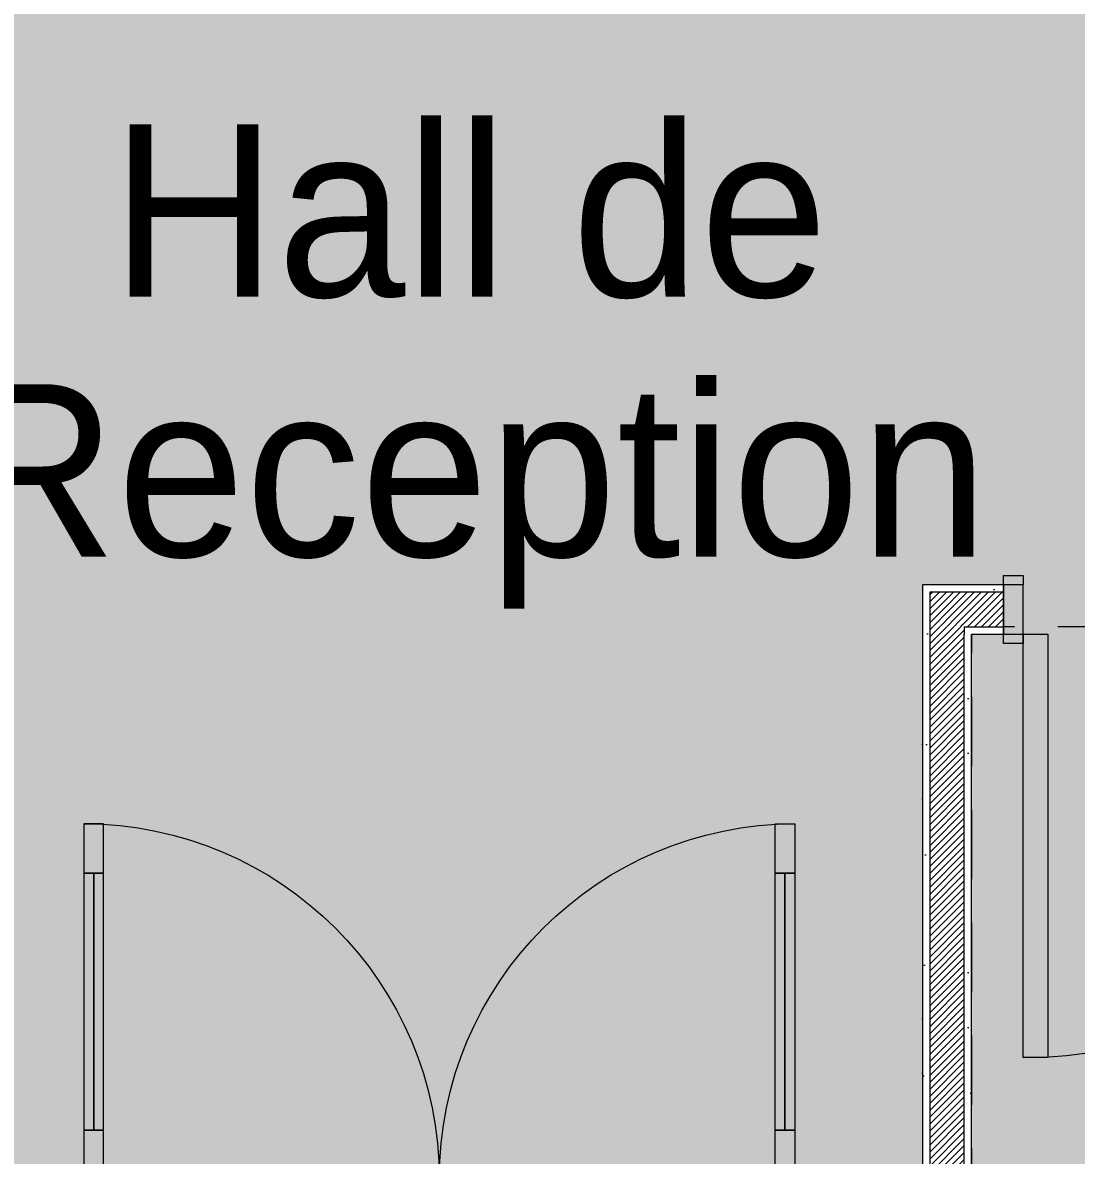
# Model space of a CAD drawing. Header units: millimetres. Extents: x 141848 to 1648660, y -821378 to -151356.
# Drawn here: x 449218 to 451358, y -259037 to -256737 of the extents above; entities that cross this region are included whole.
import ezdxf

# ---------------------------------------------------------------- set-up
doc = ezdxf.new("R2010")
doc.units = ezdxf.units.MM
doc.header["$MEASUREMENT"] = 0
doc.linetypes.add('Tirets', pattern=[229.305464, 141.111124, -88.19434])
doc.linetypes.add('Wipeout_Contour', pattern=[1000, 0, -1000])
for name, color, linetype in [('Cotations - 1_100', 7, 'Continuous'), ('Hachure', 7, 'Continuous'), ('Portes ARCHICAD', 7, 'Continuous'), ('Sols_ Dalles', 7, 'Continuous'), ('Structure - Murs extérieurs', 7, 'Continuous')]:
    doc.layers.add(name, color=color, linetype=linetype)
doc.styles.add('STYLE_GENERE_1', font='')
doc.styles.add('STYLE_GENERE_2', font='')
doc.styles.get('STYLE_GENERE_1').set_extended_font_data('Agency FB')
doc.styles.get('STYLE_GENERE_2').set_extended_font_data('Arial')
doc.dimstyles.new('STYLE_GENERE__2', dxfattribs={"dimtxt": 250, "dimasz": 190, "dimexe": 1.25, "dimexo": 0.625, "dimgap": 0, "dimtad": 1, "dimlfac": 0.001, "dimtxsty": 'STYLE_GENERE_2', "dimblk": 'ARROWHEAD_6', "dimblk1": 'ARROWHEAD_6', "dimblk2": 'ARROWHEAD_6', "dimcen": 2.5, "dimse1": 1, "dimse2": 1, "dimclrd": 7, "dimclre": 7, "dimclrt": 7, "dimazin": 3, "dimtfac": 1, "dimtmove": 0, "dimatfit": 3})
pattern_1 = [(45, (0, 175), (-55.684659, 55.684659), [0, -52.5, 0, -78.75]), (110, (175, 175), (74.000794, 26.934086), [0, -38.5, 0, -66.5])]
pattern_2 = [(45, (0, 0), (-7.07106781, 7.07106781), [])]

# ---------------------------------------------------------------- blocks, each defined once
blk = doc.blocks.new('Dalle_48_2', base_point=(437925.1, -253415.6))
at = {"layer": 'Sols_ Dalles', "linetype": 'Continuous', "lineweight": 0, "true_color": 0x393736}
blk.add_hatch(color=250, dxfattribs=at).paths.add_polyline_path([(437925.1, -253415.6), (437925.1, -256655.6), (440005.1, -256655.6), (440005.1, -257683.7), (437925.1, -257683.7), (437925.1, -261165.6), (449210.6, -261165.6), (449210.6, -259085.6), (450865.6, -259085.6), (450865.6, -261165.6), (462925.6, -261165.6), (462925.6, -253415.6)])
blk = doc.blocks.new('Porte 25_2')
at = {"layer": 'Portes ARCHICAD', "color": 7, "linetype": 'Continuous', "lineweight": 5}
for p, q in [((380, 0), (380, 860)), ((380, 860), (430, 860)), ((430, 860), (430, 0)), ((-470, 0), (-470, 19)), ((-470, 19), (-430, 19)), ((-430, 0), (-470, 0)), ((-430, 0), (-470, 0)), ((-470, 0), (-470, -100)), ((-470, 0), (-470, -15)), ((-470, 0), (-470, -15)), ((-430, 19), (-430, 0)), ((-430, -50), (-430, 0)), ((430, 0), (380, 0)), ((430, 19), (470, 19)), ((430, 0), (430, 19)), ((470, 0), (430, 0)), ((470, 0), (430, 0)), ((430, 0), (430, -50)), ((470, 19), (470, 0)), ((470, -100), (470, 0)), ((470, 0), (470, -15)), ((470, 0), (470, -15)), ((-470, -15), (-470, -85)), ((-470, -15), (-470, -85)), ((470, -15), (470, -85)), ((470, -15), (470, -85)), ((-430, -100), (-430, -50)), ((430, -50), (430, -100)), ((-470, -85), (-470, -100)), ((-470, -85), (-470, -100)), ((470, -85), (470, -100)), ((470, -85), (470, -100)), ((-470, -119), (-470, -100)), ((-470, -100), (-430, -100)), ((-470, -100), (-430, -100)), ((-430, -100), (-430, -119)), ((430, -100), (470, -100)), ((430, -119), (430, -100)), ((430, -100), (470, -100)), ((470, -100), (470, -119)), ((-430, -119), (-470, -119)), ((470, -119), (430, -119))]:
    blk.add_line(p, q, dxfattribs=at)
blk.add_arc((430, 0), 860, 90, 180, dxfattribs=at)
blk = doc.blocks.new('Mur_207_2', base_point=(451060.6, -257963.3))
at = {"color": 254, "linetype": 'Wipeout_Contour', "lineweight": 0, "ltscale": 1558710.619175769}
blk.add_wipeout([(451060.6, -257893.3), (451045.6, -257878.3), (451045.6, -257893.3)], dxfattribs=at).dxf.layer = 'Structure - Murs extérieurs'
at = {"color": 254, "linetype": 'Wipeout_Contour', "lineweight": 0, "ltscale": 1559058.562497383}
blk.add_wipeout([(451145.6, -257978.3), (451130.6, -257963.3), (451130.6, -257978.3)], dxfattribs=at).dxf.layer = 'Structure - Murs extérieurs'
at = {"layer": 'Structure - Murs extérieurs', "linetype": 'Continuous', "lineweight": 5, "true_color": 0x5f5f5f}
h = blk.add_hatch(dxfattribs=at)
h.set_pattern_fill('Enduit_0002', color=251, style=0, pattern_type=2)
h.set_pattern_definition(pattern_1)
h.paths.add_polyline_path([(451060.6, -257893.3), (451045.6, -257878.3), (451045.6, -257893.3)])
h = blk.add_hatch(dxfattribs=at)
h.set_pattern_fill('Enduit_0002', color=251, style=0, pattern_type=2)
h.set_pattern_definition(pattern_1)
h.paths.add_polyline_path([(451145.6, -257978.3), (451130.6, -257963.3), (451130.6, -257978.3)])
at = {"color": 254, "linetype": 'Wipeout_Contour', "lineweight": 0, "ltscale": 1558874.369680084}
blk.add_wipeout([(451130.6, -257963.3), (451060.6, -257893.3), (451060.6, -257963.3)], dxfattribs=at).dxf.layer = 'Structure - Murs extérieurs'
at = {"layer": 'Structure - Murs extérieurs', "linetype": 'Continuous', "lineweight": 5, "true_color": 0x5f5f5f}
h = blk.add_hatch(dxfattribs=at)
h.set_pattern_fill('Briques_terre_cuite__int_94', color=251, style=0, pattern_type=2)
h.set_pattern_definition(pattern_2)
h.paths.add_polyline_path([(451130.6, -257963.3), (451060.6, -257893.3), (451060.6, -257963.3)])
at = {"color": 254, "linetype": 'Wipeout_Contour', "lineweight": 0, "ltscale": 1558714.831440763}
blk.add_wipeout([(451045.6, -257878.3), (451060.6, -257893.3), (451060.6, -257878.3)], dxfattribs=at).dxf.layer = 'Structure - Murs extérieurs'
at = {"color": 254, "linetype": 'Wipeout_Contour', "lineweight": 0, "ltscale": 1559062.773495186}
blk.add_wipeout([(451130.6, -257963.3), (451145.6, -257978.3), (451145.6, -257963.3)], dxfattribs=at).dxf.layer = 'Structure - Murs extérieurs'
at = {"layer": 'Structure - Murs extérieurs', "linetype": 'Continuous', "lineweight": 5, "true_color": 0x5f5f5f}
h = blk.add_hatch(dxfattribs=at)
h.set_pattern_fill('Enduit_0002', color=251, style=0, pattern_type=2)
h.set_pattern_definition(pattern_1)
h.paths.add_polyline_path([(451045.6, -257878.3), (451060.6, -257893.3), (451060.6, -257878.3)])
h = blk.add_hatch(dxfattribs=at)
h.set_pattern_fill('Enduit_0002', color=251, style=0, pattern_type=2)
h.set_pattern_definition(pattern_1)
h.paths.add_polyline_path([(451130.6, -257963.3), (451145.6, -257978.3), (451145.6, -257963.3)])
at = {"layer": 'Structure - Murs extérieurs', "color": 7, "linetype": 'Continuous', "lineweight": 5, "flags": 128}
blk.add_lwpolyline([(451045.6, -257878.3), (451045.6, -257893.3)], dxfattribs=at)
at = {"color": 254, "linetype": 'Wipeout_Contour', "lineweight": 0, "ltscale": 2078569.642811696}
blk.add_wipeout([(451060.6, -257878.3), (451060.6, -257893.3), (451210.3, -257893.3), (451210.3, -257878.3)], dxfattribs=at).dxf.layer = 'Structure - Murs extérieurs'
at = {"color": 254, "linetype": 'Wipeout_Contour', "lineweight": 0, "ltscale": 2078885.970874936}
blk.add_wipeout([(451145.6, -257963.3), (451145.6, -257978.3), (451210.3, -257978.3), (451210.3, -257963.3)], dxfattribs=at).dxf.layer = 'Structure - Murs extérieurs'
at = {"layer": 'Structure - Murs extérieurs', "linetype": 'Continuous', "lineweight": 5, "true_color": 0x5f5f5f}
h = blk.add_hatch(dxfattribs=at)
h.set_pattern_fill('Enduit_0002', color=251, style=0, pattern_type=2)
h.set_pattern_definition(pattern_1)
h.paths.add_polyline_path([(451060.6, -257878.3), (451060.6, -257893.3), (451210.3, -257893.3), (451210.3, -257878.3)])
h = blk.add_hatch(dxfattribs=at)
h.set_pattern_fill('Enduit_0002', color=251, style=0, pattern_type=2)
h.set_pattern_definition(pattern_1)
h.paths.add_polyline_path([(451145.6, -257963.3), (451145.6, -257978.3), (451210.3, -257978.3), (451210.3, -257963.3)])
at = {"layer": 'Structure - Murs extérieurs', "color": 7, "linetype": 'Continuous', "lineweight": 5, "flags": 128}
for points in [[(451210.3, -257878.3), (451045.6, -257878.3)], [(451145.6, -257978.3), (451210.3, -257978.3)]]:
    blk.add_lwpolyline(points, dxfattribs=at)
at = {"color": 254, "linetype": 'Wipeout_Contour', "lineweight": 0, "ltscale": 1558899.027056989}
blk.add_wipeout([(451060.6, -257893.3), (451130.6, -257963.3), (451130.6, -257893.3)], dxfattribs=at).dxf.layer = 'Structure - Murs extérieurs'
at = {"layer": 'Structure - Murs extérieurs', "linetype": 'Continuous', "lineweight": 5, "true_color": 0x5f5f5f}
h = blk.add_hatch(dxfattribs=at)
h.set_pattern_fill('Briques_terre_cuite__int_94', color=251, style=0, pattern_type=2)
h.set_pattern_definition(pattern_2)
h.paths.add_polyline_path([(451060.6, -257893.3), (451130.6, -257963.3), (451130.6, -257893.3)])
at = {"layer": 'Structure - Murs extérieurs', "color": 7, "linetype": 'Continuous', "lineweight": 5}
blk.add_line((451060.6, -257893.3), (451060.6, -257963.3), dxfattribs=at)
at = {"color": 254, "linetype": 'Wipeout_Contour', "lineweight": 0, "ltscale": 2078775.553833719}
blk.add_wipeout([(451130.6, -257893.3), (451130.6, -257963.3), (451210.3, -257963.3), (451210.3, -257893.3)], dxfattribs=at).dxf.layer = 'Structure - Murs extérieurs'
at = {"layer": 'Structure - Murs extérieurs', "linetype": 'Continuous', "lineweight": 5, "true_color": 0x5f5f5f}
h = blk.add_hatch(dxfattribs=at)
h.set_pattern_fill('Briques_terre_cuite__int_94', color=251, style=0, pattern_type=2)
h.set_pattern_definition(pattern_2)
h.paths.add_polyline_path([(451130.6, -257893.3), (451130.6, -257963.3), (451210.3, -257963.3), (451210.3, -257893.3)])
at = {"layer": 'Structure - Murs extérieurs', "color": 7, "linetype": 'Continuous', "lineweight": 5}
for p, q in [((451130.6, -257893.3), (451060.6, -257893.3)), ((451210.3, -257893.3), (451130.6, -257893.3)), ((451210.3, -257893.3), (451210.3, -257878.3)), ((451210.3, -257963.3), (451210.3, -257893.3)), ((451130.6, -257963.3), (451130.6, -257978.3)), ((451130.6, -257963.3), (451210.3, -257963.3)), ((451210.3, -257978.3), (451210.3, -257963.3))]:
    blk.add_line(p, q, dxfattribs=at)
at = {"layer": 'Portes ARCHICAD', "color": 7, "linetype": 'Continuous', "lineweight": 5, "zscale": 1000, "rotation": 180}
blk.add_blockref('Porte 25_2', (451680.3, -257978.3), dxfattribs=at)
blk = doc.blocks.new('Porte double 25_4')
at = {"layer": 'Portes ARCHICAD', "color": 7, "linetype": 'Continuous', "lineweight": 5}
for p, q in [((-722, 722), (-722, 622)), ((-682, 722), (-722, 722)), ((-682, 622), (-682, 722)), ((682, 622), (682, 722)), ((682, 722), (722, 722)), ((722, 722), (722, 622)), ((-722, 622), (-682, 622)), ((-702, 622), (-702, 100)), ((722, 622), (682, 622)), ((702, 622), (702, 100)), ((-682, 100), (-722, 100)), ((-722, 100), (-722, 0)), ((-682, 0), (-682, 100)), ((682, 0), (682, 100)), ((682, 100), (722, 100)), ((722, 100), (722, 0)), ((-787, 0), (-787, 19)), ((-787, 19), (-737, 19)), ((-737, 0), (-787, 0)), ((-750, 0), (-787, 0)), ((-750, 0), (-787, 0)), ((-722, 0), (-750, 0)), ((-750, 0), (-750, -115)), ((-750, 0), (-750, -15)), ((-750, 0), (-750, -15)), ((-737, 19), (-737, 0)), ((-722, -40), (-722, 0)), ((-722, 0), (-682, 0)), ((722, 0), (682, 0)), ((750, 0), (722, 0)), ((722, 0), (722, -40)), ((737, 19), (787, 19)), ((737, 0), (737, 19)), ((787, 0), (737, 0)), ((750, -115), (750, 0)), ((750, 0), (750, -15)), ((750, 0), (750, -15)), ((750, 0), (787, 0)), ((750, 0), (787, 0)), ((787, 19), (787, 0)), ((-750, -15), (-750, -85)), ((-750, -15), (-750, -85)), ((750, -15), (750, -85)), ((750, -15), (750, -85)), ((-710, -40), (-722, -40)), ((-710, -115), (-710, -40)), ((722, -40), (710, -40)), ((710, -40), (710, -115)), ((-750, -85), (-750, -115)), ((-750, -85), (-750, -115)), ((750, -85), (750, -115)), ((750, -85), (750, -115)), ((-750, -280), (-750, -115)), ((-750, -115), (-725, -115)), ((-750, -115), (-710, -115)), ((-750, -115), (-750, -195)), ((-750, -115), (-750, -195)), ((-725, -115), (-725, -280)), ((710, -115), (750, -115)), ((725, -280), (725, -115)), ((725, -115), (750, -115)), ((750, -115), (750, -280)), ((750, -115), (750, -195)), ((750, -115), (750, -195)), ((-750, -195), (-750, -265)), ((-750, -195), (-750, -265)), ((750, -195), (750, -265)), ((750, -195), (750, -265)), ((-750, -265), (-750, -280)), ((-750, -265), (-750, -280)), ((750, -265), (750, -280)), ((750, -265), (750, -280)), ((-787, -299), (-787, -280)), ((-787, -280), (-737, -280)), ((-750, -280), (-787, -280)), ((-750, -280), (-787, -280)), ((-725, -280), (-750, -280)), ((-737, -280), (-737, -299)), ((750, -280), (725, -280)), ((737, -280), (787, -280)), ((737, -299), (737, -280)), ((750, -280), (787, -280)), ((750, -280), (787, -280)), ((787, -280), (787, -299)), ((-737, -299), (-787, -299)), ((787, -299), (737, -299))]:
    blk.add_line(p, q, dxfattribs=at)
at = {"layer": 'Portes ARCHICAD', "color": 7, "linetype": 'Continuous', "lineweight": 5, "flags": 128}
for points in [[(-722, 622), (-722, 100), (-702, 100), (-702, 622)], [(-702, 622), (-702, 100), (-682, 100), (-682, 622)], [(702, 622), (702, 100), (682, 100), (682, 622)], [(722, 622), (722, 100), (702, 100), (702, 622)]]:
    blk.add_lwpolyline(points, close=True, dxfattribs=at)
at = {"layer": 'Portes ARCHICAD', "color": 7, "linetype": 'Continuous', "lineweight": 5}
for centre, start, end in [((-722, 0), 0, 90), ((722, 0), 90, 180)]:
    blk.add_arc(centre, 722, start, end, dxfattribs=at)
blk = doc.blocks.new('Mur_252_2', base_point=(450865.6, -259365.6))
at = {"layer": 'Portes ARCHICAD', "color": 7, "linetype": 'Continuous', "lineweight": 5, "xscale": -1, "zscale": 1000}
blk.add_blockref('Porte double 25_4', (450064.5, -259085.6), dxfattribs=at)
blk = doc.blocks.new('Mur_254_2', base_point=(451060.6, -259085.6))
at = {"color": 254, "linetype": 'Wipeout_Contour', "lineweight": 0, "ltscale": 2079484.189074967}
blk.add_wipeout([(451045.6, -257893.3), (451045.6, -259085.6), (451060.6, -259085.6), (451060.6, -257893.3)], dxfattribs=at).dxf.layer = 'Structure - Murs extérieurs'
at = {"color": 254, "linetype": 'Wipeout_Contour', "lineweight": 0, "ltscale": 2079863.567212017}
blk.add_wipeout([(451130.6, -257978.3), (451130.6, -259085.6), (451145.6, -259085.6), (451145.6, -257978.3)], dxfattribs=at).dxf.layer = 'Structure - Murs extérieurs'
at = {"layer": 'Structure - Murs extérieurs', "linetype": 'Continuous', "lineweight": 5, "true_color": 0x5f5f5f}
h = blk.add_hatch(dxfattribs=at)
h.set_pattern_fill('Enduit_0002', color=251, style=0, pattern_type=2)
h.set_pattern_definition(pattern_1)
h.paths.add_polyline_path([(451045.6, -257893.3), (451045.6, -259085.6), (451060.6, -259085.6), (451060.6, -257893.3)])
h = blk.add_hatch(dxfattribs=at)
h.set_pattern_fill('Enduit_0002', color=251, style=0, pattern_type=2)
h.set_pattern_definition(pattern_1)
h.paths.add_polyline_path([(451130.6, -257978.3), (451130.6, -259085.6), (451145.6, -259085.6), (451145.6, -257978.3)])
at = {"layer": 'Structure - Murs extérieurs', "color": 7, "linetype": 'Continuous', "lineweight": 5, "flags": 128}
for points in [[(451045.6, -257893.3), (451045.6, -259085.6)], [(451145.6, -259085.6), (451145.6, -257978.3)]]:
    blk.add_lwpolyline(points, dxfattribs=at)
at = {"color": 254, "linetype": 'Wipeout_Contour', "lineweight": 0, "ltscale": 2079701.179989507}
blk.add_wipeout([(451060.6, -257963.3), (451060.6, -259085.6), (451130.6, -259085.6), (451130.6, -257963.3)], dxfattribs=at).dxf.layer = 'Structure - Murs extérieurs'
at = {"layer": 'Structure - Murs extérieurs', "linetype": 'Continuous', "lineweight": 5, "true_color": 0x5f5f5f}
h = blk.add_hatch(dxfattribs=at)
h.set_pattern_fill('Briques_terre_cuite__int_94', color=251, style=0, pattern_type=2)
h.set_pattern_definition(pattern_2)
h.paths.add_polyline_path([(451060.6, -257963.3), (451060.6, -259085.6), (451130.6, -259085.6), (451130.6, -257963.3)])
at = {"layer": 'Structure - Murs extérieurs', "color": 7, "linetype": 'Continuous', "lineweight": 5}
for p, q in [((451060.6, -257893.3), (451060.6, -257963.3)), ((451060.6, -257963.3), (451060.6, -259085.6)), ((451130.6, -257963.3), (451130.6, -257978.3)), ((451130.6, -259085.6), (451130.6, -257978.3))]:
    blk.add_line(p, q, dxfattribs=at)
blk = doc.blocks.new('*D1080')
at = {"layer": 'Cotations - 1_100', "color": 7, "linetype": 'Continuous', "lineweight": 5}
for p, q in [((451928.9, -258078.3), (451728.9, -257878.3)), ((452016.4, -257978.3), (451641.4, -257978.3)), ((451828.9, -260885.6), (451828.9, -257978.3)), ((451728.9, -260785.6), (451928.9, -260985.6)), ((452016.4, -260885.6), (451641.4, -260885.6)), ((451828.9, -261035.6), (451828.9, -260885.6))]:
    blk.add_line(p, q, dxfattribs=at)
at = {"layer": 'Cotations - 1_100', "color": 7, "lineweight": 5, "char_height": 250, "attachment_point": 7, "rotation": 90, "style": 'STYLE_GENERE_2'}
for s, insert in [('\\A1;{\\pql;\\fArial|b0|i0|c0|p38;0,10}', (451778.9, -258743.4)), ('\\A1;{\\pql;\\fArial|b0|i0|c0|p38;2,91}', (451778.9, -260097.1))]:
    blk.add_mtext(s, dxfattribs=dict(at, insert=insert))
blk = doc.blocks.new('ARROWHEAD_6')
at = {"color": 0, "linetype": 'Continuous', "lineweight": 0}
for p, q in [((-0.5, -0.5), (0.5, 0.5)), ((0, 0), (-1, 0))]:
    blk.add_line(p, q, dxfattribs=at)

msp = doc.modelspace()

# ---------------------------------------------------------------- hatches: boundary and pattern name
at = {"linetype": 'Continuous', "lineweight": 0, "true_color": 0xfaf9f8}
msp.add_hatch(color=7, dxfattribs=at).paths.add_polyline_path([(451145.553, -260885.571), (455460.553, -260885.571), (455460.553, -257963.274), (451145.553, -257963.274)])

# ---------------------------------------------------------------- linework, layer by layer
at = {"color": 7, "linetype": 'Tirets', "lineweight": 5, "flags": 128}
msp.add_lwpolyline([(451145.553, -260885.571), (455460.553, -260885.571), (455460.553, -257963.274), (451145.553, -257963.274)], close=True, dxfattribs=at)

# ---------------------------------------------------------------- block references
at = {"layer": 'Sols_ Dalles', "color": 250, "linetype": 'Continuous', "lineweight": 5, "true_color": 0x1f1f1f}
msp.add_blockref('Dalle_48_2', (437925.061, -253415.571), dxfattribs=at)

# ---------------------------------------------------------------- texts
at = {"layer": 'Hachure', "color": 250, "linetype": 'Continuous', "lineweight": 5, "true_color": 0x3f3f3f, "insert": (450125.553, -257434.92), "char_height": 350, "attachment_point": 5, "line_spacing_factor": 0.904059, "style": 'STYLE_GENERE_1'}
msp.add_mtext('\\A1;{\\pqc;\\fAgency FB|b0|i0|c0|p34;Hall de \\P\\pqc;\\fAgency FB|b0|i0|c0|p34;R\\fAgency FB|b0|i0|c0|p34;eception}', dxfattribs=at)

# ---------------------------------------------------------------- next in the draw order: block references
at = {"layer": 'Structure - Murs extérieurs', "color": 211, "lineweight": 5, "true_color": 0xfe55ff}
msp.add_blockref('Mur_207_2', (451060.553, -257963.274), dxfattribs=at)

# ---------------------------------------------------------------- next in the draw order: block references
at = {"color": 7, "lineweight": 5}
msp.add_blockref('Mur_252_2', (450865.553, -259365.571), dxfattribs=at)

# ---------------------------------------------------------------- next in the draw order: block references
at = {"layer": 'Structure - Murs extérieurs', "color": 211, "lineweight": 5, "true_color": 0xfe55ff}
msp.add_blockref('Mur_254_2', (451060.553, -259085.571), dxfattribs=at)

# ---------------------------------------------------------------- next in the draw order: dimensions: what is measured, and where the dimension line sits
at = {"layer": 'Cotations - 1_100', "color": 7, "linetype": 'Continuous', "lineweight": 5}
dim = msp.add_linear_dim(base=(451828.852, -257978.274), p1=(451145.553, -260885.571), p2=(454845.553, -257978.274), angle=90, dimstyle='STYLE_GENERE__2', dxfattribs=at)
dim.commit()
dim.dimension.update_dxf_attribs({"geometry": '*D1080', "text_midpoint": (451653.852, -259772.361), "dimtype": 160, "text_rotation": 90})

doc.saveas('drawing.dxf')
